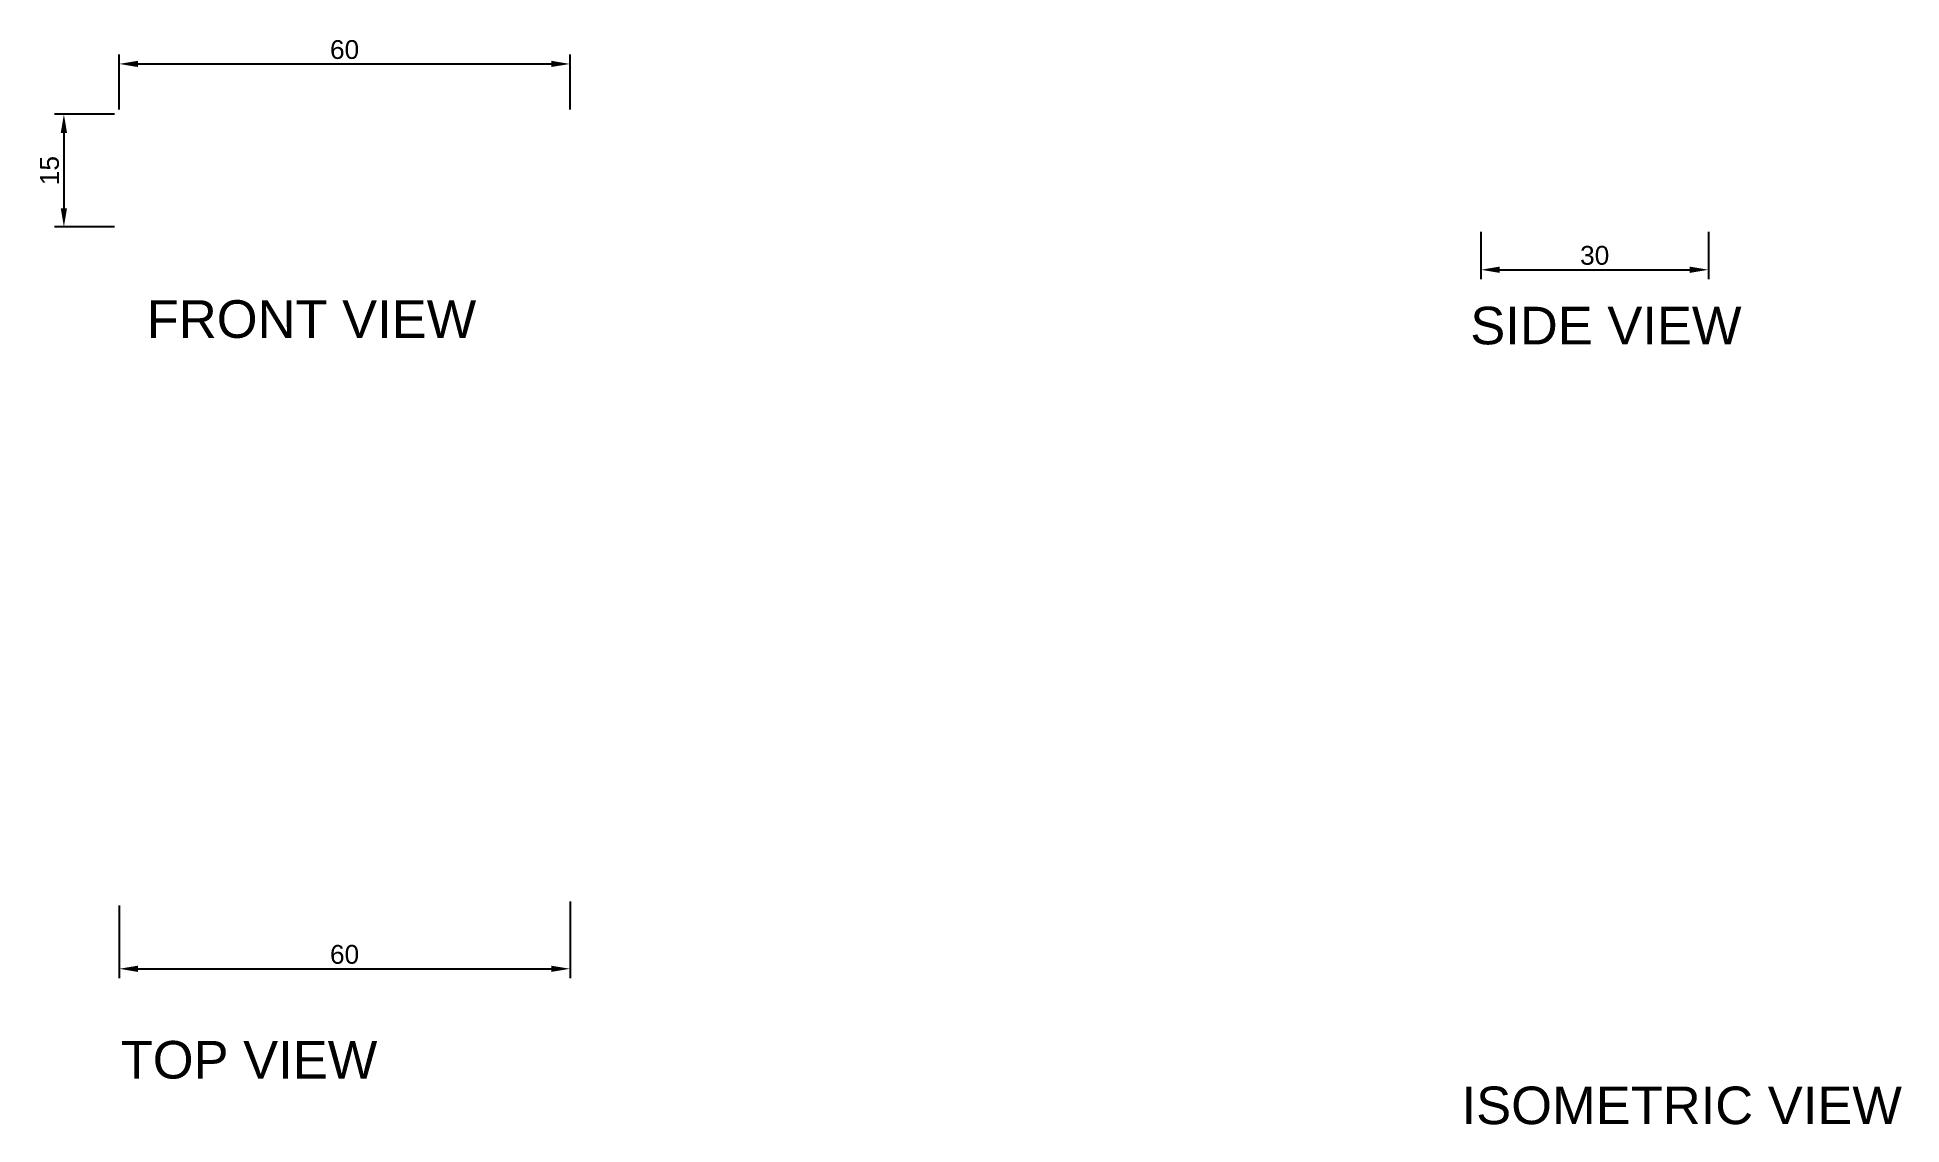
# Paper-space layout '7.3' of a CAD drawing. Header units: millimetres. Extents: x 18 to 266, y 40 to 185.
import ezdxf

# ---------------------------------------------------------------- set-up
doc = ezdxf.new("R2010")
doc.units = ezdxf.units.MM
doc.styles.get("Standard").update_dxf_attribs({"font": 'arial.ttf'})
doc.dimstyles.new('ISO-25', dxfattribs={"dimtxt": 2.5, "dimasz": 2.5, "dimexe": 1.25, "dimexo": 0.625, "dimtad": 1, "dimtxsty": 'Standard', "dimcen": 2.5, "dimadec": 0, "dimazin": 0, "dimtfac": 1, "dimtmove": 0, "dimatfit": 3, "dimfxl": 1, "dimarcsym": 0})

# ---------------------------------------------------------------- blocks, each defined once
blk = doc.blocks.new('*D11')
at = {"color": 0, "lineweight": -2, "transparency": 16777216}
for p, q in [((29.16, 175.54), (29.16, 182.86)), ((31.66, 181.61), (86.65, 181.61)), ((89.15, 175.54), (89.15, 182.86))]:
    blk.add_line(p, q, dxfattribs=at)
at = {"color": 0, "transparency": 16777216}
for points in [[(31.66, 182.03), (31.66, 181.2), (29.16, 181.61)], [(86.65, 182.03), (86.65, 181.2), (89.15, 181.61)]]:
    blk.add_solid(points, dxfattribs=at)
at = {"layer": 'Defpoints', "color": 0, "transparency": 16777216}
for p in [(89.15, 181.61), (29.16, 174.92), (89.15, 174.92)]:
    blk.add_point(p, dxfattribs=at)
at = {"color": 0, "transparency": 16777216, "insert": (59.15, 183.51), "char_height": 2.5, "attachment_point": 5}
blk.add_mtext('60', dxfattribs=at)
blk = doc.blocks.new('*D12')
at = {"color": 0, "lineweight": -2, "transparency": 16777216}
for p, q in [((28.53, 174.92), (20.55, 174.92)), ((21.8, 172.42), (21.8, 162.42)), ((28.53, 159.92), (20.55, 159.92))]:
    blk.add_line(p, q, dxfattribs=at)
at = {"color": 0, "transparency": 16777216}
for points in [[(21.38, 172.42), (22.22, 172.42), (21.8, 174.92)], [(21.38, 162.42), (22.22, 162.42), (21.8, 159.92)]]:
    blk.add_solid(points, dxfattribs=at)
at = {"layer": 'Defpoints', "color": 0, "transparency": 16777216}
for p in [(29.16, 174.92), (21.8, 159.92), (29.16, 159.92)]:
    blk.add_point(p, dxfattribs=at)
at = {"color": 0, "transparency": 16777216, "insert": (19.9, 167.42), "char_height": 2.5, "attachment_point": 5, "rotation": 90}
blk.add_mtext('15', dxfattribs=at)
blk = doc.blocks.new('*D13')
at = {"color": 0, "lineweight": -2, "transparency": 16777216}
for p, q in [((210.37, 159.29), (210.37, 152.98)), ((240.64, 159.29), (240.64, 152.98)), ((212.87, 154.23), (238.14, 154.23))]:
    blk.add_line(p, q, dxfattribs=at)
at = {"color": 0, "transparency": 16777216}
for points in [[(212.87, 154.65), (212.87, 153.81), (210.37, 154.23)], [(238.14, 154.65), (238.14, 153.81), (240.64, 154.23)]]:
    blk.add_solid(points, dxfattribs=at)
at = {"layer": 'Defpoints', "color": 0, "transparency": 16777216}
for p in [(210.37, 159.92), (240.64, 159.92), (240.64, 154.23)]:
    blk.add_point(p, dxfattribs=at)
at = {"color": 0, "transparency": 16777216, "insert": (225.5, 156.13), "char_height": 2.5, "attachment_point": 5}
blk.add_mtext('30', dxfattribs=at)
blk = doc.blocks.new('*D14')
at = {"color": 0, "lineweight": -2, "transparency": 16777216}
for p, q in [((29.16, 69.68), (29.16, 59.99)), ((89.15, 70.21), (89.15, 59.99)), ((31.66, 61.24), (86.65, 61.24))]:
    blk.add_line(p, q, dxfattribs=at)
at = {"color": 0, "transparency": 16777216}
for points in [[(31.66, 61.65), (31.66, 60.82), (29.16, 61.24)], [(86.65, 61.65), (86.65, 60.82), (89.15, 61.24)]]:
    blk.add_solid(points, dxfattribs=at)
at = {"layer": 'Defpoints', "color": 0, "transparency": 16777216}
for p in [(29.16, 70.3), (89.15, 70.84), (89.15, 61.24)]:
    blk.add_point(p, dxfattribs=at)
at = {"color": 0, "transparency": 16777216, "insert": (59.15, 63.14), "char_height": 2.5, "attachment_point": 5}
blk.add_mtext('60', dxfattribs=at)

psp = doc.layouts.new('7.3')

# ---------------------------------------------------------------- texts
for s, p in [('FRONT VIEW', (32.83, 145.174)), ('SIDE VIEW', (208.946, 144.307)), ('TOP VIEW', (29.359, 46.637)), ('ISOMETRIC VIEW ', (207.789, 40.569))]:
    psp.add_text(s, height=5).set_placement(p)

# ---------------------------------------------------------------- dimensions: what is measured, and where the dimension line sits
for base, p1, p2, picture, middle in [((89.1504, 181.6122), (29.1551, 174.9194), (89.1504, 174.9194), '*D11', (59.1527, 183.5136)), ((89.1504, 61.2378), (29.1551, 70.3039), (89.1504, 70.8388), '*D14', (59.1527, 63.1393))]:
    dim = psp.add_linear_dim(base=base, p1=p1, p2=p2, dimstyle='ISO-25', override={"dimlfac": -1})
    dim.commit()
    dim.dimension.update_dxf_attribs({"geometry": picture, "text_midpoint": middle})
dim = psp.add_linear_dim(base=(21.801, 159.919), p1=(29.155, 174.919), p2=(29.155, 159.919), angle=90, dimstyle='ISO-25', override={"dimlfac": -1})
dim.commit()
dim.dimension.update_dxf_attribs({"geometry": '*D12', "text_midpoint": (19.9, 167.419)})
dim = psp.add_linear_dim(base=(240.636, 154.229), p1=(210.368, 159.919), p2=(240.636, 159.919), text='30', dimstyle='ISO-25', override={"dimlfac": -1})
dim.commit()
dim.dimension.update_dxf_attribs({"geometry": '*D13', "text_midpoint": (225.502, 156.131)})

doc.saveas('drawing.dxf')
